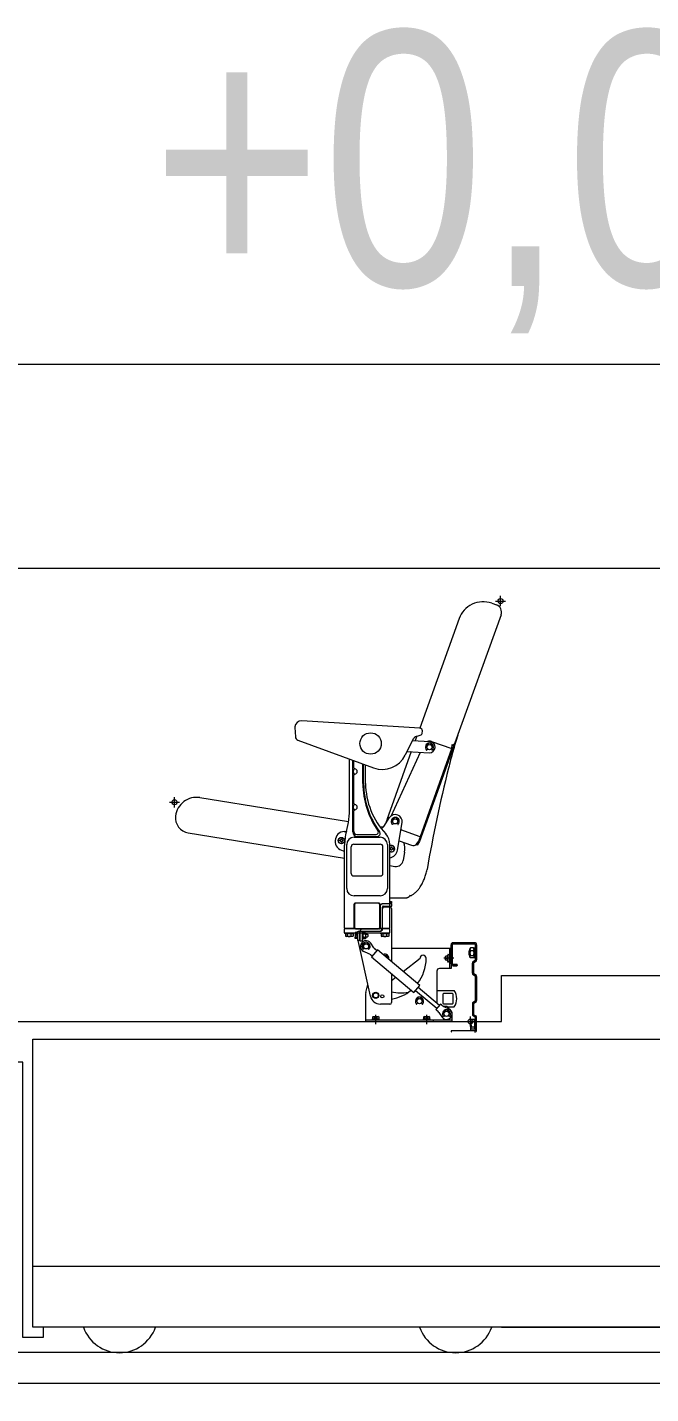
# Model space of a CAD drawing. Header units: millimetres. Extents: x 51154 to 151340, y -24069 to 30962.
# Drawn here: x 118774 to 119998, y -820 to 1862 of the extents above; entities that cross this region are included whole.
import ezdxf

# ---------------------------------------------------------------- set-up
doc = ezdxf.new("R2010")
doc.units = ezdxf.units.MM
doc.linetypes.add('IMPORT-CENTRE2', pattern=[5625, 3750, -625, 625, -625])
doc.linetypes.add('IMPORT-HIDDEN2 _5_', pattern=[952.5, 635, -317.5])
doc.layers.add('Высотные отметки', color=7, linetype='Continuous', lineweight=9)
doc.layers.add('Стены', color=7, linetype='Continuous', lineweight=9)
for name, color, linetype, lineweight, true_color in [('Ломаная-1-1', 9, 'Continuous', 9, 0x808080), ('Ломаная-1-2', 9, 'IMPORT-CENTRE2', 9, 0x808080), ('Ломаная-1-3', 9, 'IMPORT-HIDDEN2 _5_', 9, 0x808080), ('Партер_ТХ_для_Разрез_dwg _2_-1', 9, 'Continuous', 9, 0x808080)]:
    doc.layers.add(name, color=color, linetype=linetype, lineweight=lineweight, true_color=true_color)
doc.styles.add('Arial Narrow', font='ARIALN.TTF', dxfattribs={"height": 500})

# ---------------------------------------------------------------- blocks, each defined once
blk = doc.blocks.new('Партер_ТХ_для_Разрез_dwg_A$C5df4dec9-8380821-Разрез 1-1')
at = {"layer": 'Ломаная-1-1'}
for p, q in [((112085.5, 11.7), (112094.9, 8.3)), ((112092.9, 15.9), (112112.9, 15.9)), ((112102.9, 5.9), (112102.9, 25.9)), ((112021.5, -18.5), (111944.3, -233.5)), ((112103.9, -10.9), (112013.5, -262.5)), ((111944.7, -233.5), (111712.6, -219.2)), ((111949, -243.8), (111949.4, -238.8)), ((111704.7, -256.8), (111853.8, -311.3)), ((111931.7, -254.6), (111915.8, -286.7)), ((111930.2, -257.6), (111964.1, -259.7)), ((111938.6, -249.2), (111935.5, -257.9)), ((111937.5, -249.6), (111947, -246.4)), ((111962.1, -265.9), (111961.7, -265.1)), ((111964.8, -265.9), (111965.1, -265.1)), ((111806.7, -388.1), (111806.7, -294.1)), ((111927.7, -279.5), (111879.5, -413.7)), ((111887.9, -405.9), (111945.6, -280.6)), ((111919.6, -279), (111962.8, -281.7)), ((111957.6, -270.7), (111958.4, -270.7)), ((111959.5, -273.8), (111958.5, -276.3)), ((111967.3, -273.8), (111968.4, -276.3)), ((111969.2, -270.7), (111968.4, -270.7)), ((111812.7, -437.1), (111812.7, -296.3)), ((111814.7, -311.1), (111814.7, -297)), ((111832.7, -342.1), (111832.7, -303.6)), ((111834.2, -342.1), (111834.2, -304.1)), ((111837.7, -342.1), (111837.7, -305.4)), ((111814.7, -381.1), (111814.7, -326)), ((111462.9, -389), (111462.9, -369)), ((111804.4, -417.1), (111512.8, -369.9)), ((111452.9, -379), (111472.9, -379)), ((111814.7, -436.1), (111814.7, -396)), ((111872, -428.1), (111866.2, -427.1)), ((111873.5, -426.2), (111884.9, -409)), ((111890.4, -416.5), (111891.2, -416.5)), ((111892.3, -419.6), (111891.2, -422.1)), ((111894.8, -411.7), (111894.5, -410.9)), ((111897.5, -411.7), (111897.8, -410.9)), ((111900.1, -419.6), (111901.1, -422.1)), ((111900.7, -473), (111909.5, -418.7)), ((111901.9, -416.5), (111901.2, -416.5)), ((111489.9, -439.1), (111796.7, -488.8)), ((111787.3, -454.7), (111787.3, -453.5)), ((111789.8, -451), (111791, -451)), ((111793.5, -453.5), (111793.5, -454.7)), ((111796.2, -436.2), (111800.4, -436)), ((111815.4, -447.6), (111866.4, -447.6)), ((111820.7, -442.1), (111858.6, -442.1)), ((111821.7, -446.1), (111860.4, -446.1)), ((111903.7, -454.3), (111928.4, -463.2)), ((111945.2, -446.9), (111907.1, -433.2)), ((111791, -457.2), (111789.8, -457.2)), ((111794.2, -474), (111796.7, -474.4)), ((111796.7, -625.1), (111796.7, -463.1)), ((111800.9, -548.1), (111800.9, -462.1)), ((111809.8, -518.5), (111809.8, -466.2)), ((111814.9, -461.1), (111866.9, -461.1)), ((111872, -518.5), (111872, -466.2)), ((111880.9, -462.1), (111880.9, -548.1)), ((111885.7, -625.1), (111885.7, -461.5)), ((111886, -470.7), (111886, -469.5)), ((111888.5, -467), (111889.7, -467)), ((111889.7, -473.2), (111888.5, -473.2)), ((111892.2, -469.5), (111892.2, -470.7)), ((111914.3, -477), (111911.7, -493.3)), ((111885.7, -503.2), (111895.6, -504.8)), ((111814.9, -523.6), (111866.9, -523.6)), ((111866.4, -562.6), (111815.4, -562.6)), ((111815.3, -625.1), (111815.3, -579.1)), ((111815.9, -580.1), (111815.9, -624.1)), ((111864.6, -577.1), (111817.3, -577.1)), ((111865.9, -624.1), (111865.9, -580.1)), ((111866.6, -579.1), (111866.6, -625.1)), ((111885.7, -584.1), (111885.9, -584.1)), ((111888.9, -587.1), (111888.9, -691.8)), ((111797.7, -626.1), (111814.3, -626.1)), ((111812.2, -642.6), (111799.6, -642.6)), ((111803.9, -637.1), (111805.9, -635.1)), ((111805.9, -637.1), (111807.9, -635.1)), ((111817.2, -635.7), (111817.2, -645.5)), ((111822.7, -640.6), (111821.2, -639.1)), ((111822.7, -642.1), (111821.2, -640.6)), ((111831.9, -639.1), (111833.4, -640.6)), ((111831.9, -640.6), (111833.4, -642.1)), ((111867.6, -626.1), (111884.7, -626.1)), ((111882.2, -642.6), (111869.6, -642.6)), ((111873.9, -637.1), (111875.9, -635.1)), ((111875.9, -637.1), (111877.9, -635.1)), ((111847.4, -759.3), (111823.4, -650.1)), ((111833.1, -661.7), (111833.9, -661.7)), ((111835, -664.8), (111834, -667.2)), ((111837.5, -656.8), (111837.2, -656.1)), ((111840.3, -656.8), (111840.6, -656.1)), ((111842.8, -664.8), (111843.9, -667.2)), ((111844.7, -661.7), (111843.9, -661.7)), ((111854.1, -664.5), (111848, -655.5)), ((111859.9, -670.1), (111856.9, -667.6)), ((112002.4, -665.1), (112002.4, -705.1)), ((111844.4, -676.1), (111834.4, -671.7)), ((111850.9, -680.8), (111847.9, -678.3)), ((111874.2, -679.6), (111874.2, -679.5)), ((111877.3, -680.2), (111877.6, -679.5)), ((111881.7, -685.1), (111880.9, -685.1)), ((111911.7, -711), (111944.9, -685.1)), ((112010.9, -685.1), (111991.8, -685.1)), ((111994.4, -683.1), (111994.4, -687.1)), ((111995.2, -685.1), (111998.4, -685.1)), ((111998.4, -681.1), (111998.4, -689.1)), ((112002.4, -678.6), (112000.4, -678.6)), ((112000.4, -691.6), (112002.4, -691.6)), ((111888.9, -715.3), (111888.9, -772.1)), ((111888.9, -728.8), (111897.2, -722.3)), ((111977.9, -710.1), (111977.9, -771.1)), ((111838.5, -752.4), (111842.4, -736.6)), ((111935.9, -748.3), (111977.7, -783.3)), ((111941.1, -742.1), (111982.9, -777.2)), ((111977.9, -748.4), (112012.1, -748.4)), ((111885.9, -775.1), (111867, -775.1)), ((111938, -769.3), (111938.8, -769.3)), ((111939.9, -772.4), (111938.8, -774.9)), ((111942.4, -764.5), (111942.1, -763.8)), ((111945.1, -764.5), (111945.4, -763.8)), ((111947.7, -772.4), (111948.7, -774.9)), ((111949.5, -769.3), (111948.8, -769.3)), ((111989.8, -755.4), (111989.8, -773.4)), ((112008.8, -754.4), (111990.8, -754.4)), ((111990.8, -774.4), (112008.8, -774.4)), ((112009.8, -773.4), (112009.8, -755.4)), ((112047.6, -774.6), (112047.6, -794.6)), ((112049.9, -774.6), (112049.9, -794.6)), ((111857.9, -803.6), (111856.4, -805.1)), ((111857.9, -814.1), (111857.9, -796)), ((111859.4, -803.6), (111857.9, -805.1)), ((111957.9, -803.6), (111956.4, -805.1)), ((111957.9, -814.1), (111957.9, -796)), ((111959.4, -803.6), (111957.9, -805.1)), ((111960.8, -803.6), (111960.8, -800)), ((111981.6, -791.2), (111987.6, -800.2)), ((111991, -794.1), (111991.8, -794.1)), ((111991.3, -779.6), (112001.2, -784)), ((111992.9, -797.2), (111991.8, -799.6)), ((111995.4, -789.2), (111995.1, -788.5)), ((111998.1, -789.2), (111998.4, -788.5)), ((111998.7, -780.4), (112012.1, -780.4)), ((112000.7, -797.2), (112001.7, -799.6)), ((112002.5, -794.1), (112001.8, -794.1)), ((112043.9, -819.1), (112043.9, -799.1)), ((112049.5, -797.8), (112052.9, -799.8)), ((112050.7, -795.8), (112054, -797.8)), ((112053.6, -825.8), (112053.6, -801.1)), ((112055.9, -825.8), (112055.9, -801.1)), ((111837.9, -805.6), (112007.9, -805.6)), ((111970.9, -805.6), (111970.9, -809.1)), ((112005.9, -827.8), (112005.9, -829.1)), ((112052.1, -827.3), (112006.4, -827.3)), ((112033.9, -809.1), (112053.9, -809.1)), ((112043.9, -809.1), (112043.9, -827.1)), ((112053.4, -805.6), (112051.9, -805.6)), ((112051.9, -823.6), (112053.4, -823.6))]:
    blk.add_line(p, q, dxfattribs=at)
at = {"layer": 'Ломаная-1-1', "flags": 128}
for points in [[(111699.4, -230.9), (111699.3, -231.9), (111700.1, -250.5)], [(111967.5, -259.4), (112007.4, -273.7), (112008.1, -265.8), (112010.1, -265.9), (112009.4, -274.2), (111944, -456.2), (111939.3, -463), (111937.6, -461.8), (111942.2, -455.3), (112007.4, -273.7)], [(111885.7, -573.9), (111889, -573.9), (111889, -577.1), (111885.7, -577.1)], [(111885.7, -583.1), (111889.4, -583.1), (111889.4, -578.1), (111885.7, -578.1)], [(111813.6, -635.1), (111813.6, -637.1), (111798.2, -637.1), (111798.2, -635.1)], [(111798.4, -637.1), (111798.4, -641.9), (111799.6, -642.6), (111802.2, -641.9), (111802.2, -637.1)], [(111813.4, -637.1), (111813.4, -641.9), (111812.2, -642.6), (111809.7, -641.9), (111809.7, -637.1)], [(111817.5, -635.1), (111817.2, -635.7), (111817.7, -637.7), (111821.2, -637.7)], [(111821.2, -646.3), (111817.7, -646.3), (111817.2, -645.5), (111817.7, -643.4), (111821.2, -643.4)], [(111821.2, -635.1), (111821.2, -646.7), (111822.7, -646.7)], [(111825.9, -635.1), (111825.9, -650.1), (111822.7, -650.1), (111822.7, -635.1)], [(111826.9, -635.1), (111826.9, -650.6), (111831.9, -650.6), (111831.9, -635.1)], [(111831.9, -646.7), (111833.4, -646.7), (111833.4, -635.1)], [(111833.4, -634.8), (111837.9, -634.8), (111838.1, -635.1), (111838.4, -635.7), (111837.9, -637.7), (111833.4, -637.7)], [(111833.4, -646.3), (111837.9, -646.3), (111838.4, -645.5), (111838.4, -635.7)], [(111833.4, -643.4), (111837.9, -643.4), (111838.4, -645.5), (111837.9, -643.4)], [(111838.4, -637.6), (111841.2, -637.6), (111842.2, -638.6), (111842.2, -642.6), (111841.2, -643.6), (111838.4, -643.6)], [(111883.6, -635.1), (111883.6, -637.1), (111868.2, -637.1), (111868.2, -635.1)], [(111868.4, -637.1), (111868.4, -641.9), (111869.6, -642.6), (111872.2, -641.9), (111872.2, -637.1)], [(111883.4, -637.1), (111883.4, -641.9), (111882.2, -642.6), (111879.7, -641.9), (111879.7, -637.1)], [(111888.9, -665.1), (112005.9, -665.1), (112005.9, -705.1), (111982.9, -705.1)], [(111999.4, -679.1), (111998.4, -681.1), (111995.2, -681.1)], [(111999.4, -691.1), (111998.4, -689.1), (111995.2, -689.1)], [(111837.9, -757.2), (111837.9, -809.1), (112007.9, -809.1), (112007.9, -793.7)], [(111987.8, -777.4), (111984.8, -774.9), (111975.8, -785.6), (111978.8, -788.1)], [(111851.8, -805.1), (111851.8, -803.6), (111864, -803.6), (111864, -805.1)], [(111852.2, -803.6), (111852.2, -800), (111853, -799.6), (111855, -800), (111855, -803.6)], [(111853, -799.6), (111862.8, -799.6), (111863.7, -800), (111863.7, -803.6)], [(111860.8, -803.6), (111860.8, -800), (111862.8, -799.6), (111860.8, -800)], [(111951.8, -805.1), (111951.8, -803.6), (111964, -803.6), (111964, -805.1)], [(111952.2, -803.6), (111952.2, -800), (111953, -799.6)], [(111955, -803.6), (111955, -800), (111953, -799.6), (111962.8, -799.6), (111960.8, -800), (111962.8, -799.6), (111963.7, -800), (111963.7, -803.6)], [(112005, -786.6), (111997.9, -779.6), (111991.2, -779.6)], [(112051.9, -809.7), (112045.8, -809.7), (112044.9, -806.3), (112045.8, -804.8), (112051.9, -804.8), (112051.9, -824.4), (112045.8, -824.4), (112044.9, -822.8), (112044.9, -806.3)], [(112044.9, -822.8), (112045.8, -819.5), (112051.9, -819.5)]]:
    blk.add_lwpolyline(points, dxfattribs=at)
for points in [[(111795.9, -627.1), (111795.9, -635.1), (111885.9, -635.1), (111885.9, -627.1)], [(111849.6, -682.4), (111932.7, -752.1), (111944.3, -738.3), (111861.2, -668.6)], [(112005.9, -695.8), (112005.9, -658.4)], [(112008.2, -695.8), (112008.2, -658.4)], [(112009.7, -654.6), (112052.1, -654.6)], [(112009.7, -656.9), (112052.1, -656.9)], [(112041.1, -678.6), (112041.1, -670.6), (112042.1, -669.6), (112042.9, -669.6), (112042.1, -669.6), (112041.1, -670.6)], [(112050, -679.5), (112050.9, -682.8), (112050, -684.4), (112043.8, -684.4), (112042.9, -682.8), (112042.9, -666.3), (112043.8, -669.7), (112050, -669.7), (112050.9, -666.3), (112050, -664.8), (112043.8, -664.8), (112042.9, -666.3), (112042.9, -682.8), (112043.8, -679.5)], [(112042.9, -666.3), (112043.8, -669.7), (112050, -669.7), (112050.9, -666.3), (112050, -664.8), (112043.8, -664.8)], [(112050.9, -683.8), (112053.4, -683.8), (112050.9, -683.8), (112050.9, -665.4), (112053.4, -665.4), (112050.9, -665.4)], [(112053.6, -658.4), (112053.6, -688)], [(112055.9, -658.4), (112055.9, -688)], [(111999.4, -677.6), (111999.4, -692.6), (112000.4, -692.6), (112000.4, -677.6)], [(112042.1, -679.6), (112042.9, -679.6), (112042.1, -679.6), (112041.1, -678.6)], [(112050.9, -682.8), (112050, -684.4), (112043.8, -684.4), (112042.9, -682.8), (112043.8, -679.5), (112050, -679.5)], [(112047.6, -714.6), (112047.6, -694.6)], [(112052.9, -689.3), (112049.5, -691.3)], [(112049.9, -714.6), (112049.9, -694.6)], [(112054, -691.3), (112050.7, -693.3)], [(112050.9, -672.1), (112053.4, -674.6)], [(112050.9, -674.6), (112053.4, -677.1)], [(112017.4, -697.3), (112009.7, -697.3)], [(112017.4, -699.6), (112009.7, -699.6)], [(112017.9, -699.1), (112017.9, -697.8)], [(112052.9, -719.8), (112049.5, -717.8)], [(112054, -717.8), (112050.7, -715.8)], [(112053.6, -721.1), (112053.6, -768)], [(112055.9, -721.1), (112055.9, -768)], [(111862.9, -760.7), (111857.9, -763.6), (111852.9, -760.7), (111852.9, -755), (111857.9, -752.1), (111862.9, -755)], [(112052.9, -769.3), (112049.5, -771.3)], [(112054, -771.3), (112050.7, -773.3)]]:
    blk.add_lwpolyline(points, close=True, dxfattribs=at)
at = {"layer": 'Ломаная-1-1'}
for centre, radius in [((112102.9, 15.9), 5), ((111847.7, -263.6), 21), ((111963.4, -270.7), 5), ((111462.9, -379), 5), ((111896.2, -416.5), 5), ((111790.4, -454.1), 6.2), ((111790.4, -454.1), 5.88), ((111838.9, -661.7), 5), ((111857.9, -757.9), 6.1), ((111857.9, -757.9), 5), ((111870.7, -759.9), 3.1), ((111943.8, -769.3), 5), ((111996.8, -794.1), 5), ((112043.9, -809.1), 5)]:
    blk.add_circle(centre, radius, dxfattribs=at)
for centre, radius, start, end in [((112068.6, -35.4), 50, 70.2389, 160.2389), ((112089.8, -5.8), 15, 340.2389, 70.2389), ((111711.8, -231.6), 12.5, 86.4594, 176.4594), ((111944.4, -238.5), 5, 356.4594, 86.4594), ((111707.1, -250.2), 7, 182.4594, 249.9164), ((111940.7, -259.1), 10, 108.2608, 153.5273), ((111946.1, -243.6), 3, 288.2608, 356.4594), ((111963.4, -270.7), 8, 314.3628, 225.6372), ((111963.4, -270.7), 6.2, 110.7491, 176.0454), ((111963.4, -270.7), 12, 70.2389, 110.0325), ((111961.4, -265.3), 0.4, 22.7577, 110.7491), ((111963.4, -270.7), 11, 266.476, 86.476), ((111965.5, -265.3), 0.4, 69.2509, 157.2423), ((111963.4, -270.7), 6.2, 3.9546, 69.2509), ((112008.8, -260.9), 5, 270.3324, 340.2389), ((111871, -264.4), 50, 249.9164, 333.5273), ((111957.6, -270.3), 0.4, 176.0454, 270), ((111958.1, -276.1), 0.4, 225.6372, 337.2423), ((111968.7, -276.1), 0.4, 202.7577, 314.3628), ((111969.2, -270.3), 0.4, 270, 3.9546), ((111831.9, -318.3), 18, 165.4619, 196.4847), ((111817.2, -311.1), 2.5, 180, 266.1774), ((111816.7, -318.6), 5, 273.8226, 86.1774), ((111817.2, -326), 2.5, 93.8226, 180), ((111994.2, -341.8), 161.5, 180.0933, 215.2308), ((111994.2, -341.8), 160, 180.0933, 216.2942), ((111987.6, -339), 150, 181.1497, 222.8476), ((111506.2, -410.8), 41.5, 80.798, 173.2899), ((111626.7, -388.9), 180, 344.6396, 0.2654), ((111831.9, -388.3), 18, 165.4619, 196.4847), ((111817.2, -381.1), 2.5, 180, 266.1774), ((111817.2, -396), 2.5, 93.8226, 180), ((111816.7, -388.6), 5, 273.8226, 86.1774), ((111494.7, -409.5), 30, 173.2899, 260.798), ((111861, -417.9), 15, 301.7028, 326.3235), ((111907.7, -423.9), 30, 160.2389, 171.2397), ((111896.2, -416.5), 13.5, 350.798, 146.3235), ((111896.2, -416.5), 8, 314.3628, 225.6372), ((111896.2, -416.5), 6.2, 110.7491, 176.0454), ((111890.4, -416.1), 0.4, 176.0454, 270), ((111890.8, -422), 0.4, 225.6372, 337.2423), ((111894.1, -411.1), 0.4, 22.7577, 110.7491), ((111898.2, -411.1), 0.4, 69.2509, 157.2423), ((111896.2, -416.5), 6.2, 3.9546, 69.2509), ((111901.5, -422), 0.4, 202.7577, 314.3628), ((111901.9, -416.1), 0.4, 270, 3.9546), ((111797.2, -455.2), 19, 92.9046, 260.798), ((111787.3, -451), 2.5, 270, 0), ((111787.3, -457.2), 2.5, 0, 90), ((111793.5, -451), 2.5, 180, 270), ((111793.5, -457.2), 2.5, 90, 180), ((111896.7, -463.1), 100, 164.6396, 180), ((111815.4, -462.1), 14.5, 90, 180), ((111821.7, -437.1), 9, 180, 270), ((111820.7, -436.1), 6, 180, 270), ((111858.6, -437.6), 4.5, 270, 35.2308), ((111860.4, -440.1), 6, 270, 36.2942), ((111866.4, -462.1), 14.5, 0, 90), ((111855.7, -461.5), 30, 360, 42.8476), ((111814.9, -466.2), 5.1, 90, 180), ((111866.9, -466.2), 5.1, 0, 90), ((111889.1, -470.1), 6.2, 236.0931, 123.9069), ((111889.1, -470.1), 5.88, 233.9889, 126.0111), ((111882.9, -470.1), 18, 278.7173, 350.798), ((111886, -467), 2.5, 270, 0), ((111886, -473.2), 2.5, 0, 90), ((111892.2, -467), 2.5, 180, 270), ((111892.2, -473.2), 2.5, 90, 180), ((111873.4, -470.3), 41.5, 350.798, 17.8877), ((111931.8, -453.8), 10, 250.2389, 305.9877), ((111897.9, -491), 14, 260.798, 350.798), ((111814.9, -518.5), 5.1, 180, 270), ((111866.9, -518.5), 5.1, 270, 360), ((111815.4, -548.1), 14.5, 180, 270), ((111866.4, -548.1), 14.5, 270, 360), ((111817.3, -579.1), 2, 90, 180), ((111818.9, -580.1), 3, 90, 180), ((111862.9, -580.1), 3, 0, 90), ((111864.6, -579.1), 2, 0, 90), ((111885.9, -587.1), 3, 0, 90), ((111797.7, -625.1), 1, 180, 270), ((111805.9, -632.1), 10.5, 249.065, 290.935), ((111814.3, -625.1), 1, 270, 0), ((111818.9, -624.1), 3, 180, 270), ((111825.9, -640.6), 8.67, 160.6265, 199.3735), ((111829.7, -640.6), 8.67, 340.6265, 19.3735), ((111862.9, -624.1), 3, 270, 0), ((111867.6, -625.1), 1, 180, 270), ((111875.9, -632.1), 10.5, 249.065, 290.935), ((111884.7, -625.1), 1, 270, 0), ((111838.9, -661.7), 11, 34.0174, 246.0067), ((111838.9, -661.7), 8, 314.3628, 225.6372), ((111838.9, -661.7), 6.2, 110.7491, 176.0454), ((111833.1, -661.3), 0.4, 176.0454, 270), ((111833.6, -667.1), 0.4, 225.6372, 337.2423), ((111836.9, -656.2), 0.4, 22.7577, 110.7491), ((111841, -656.2), 0.4, 69.2509, 157.2423), ((111838.9, -661.7), 6.2, 3.9546, 69.2509), ((111844.2, -667.1), 0.4, 202.7577, 314.3628), ((111844.7, -661.3), 0.4, 270, 3.9546), ((111866.5, -656.1), 15, 214.0174, 230.0121), ((112009.7, -658.4), 3.8, 90, 180), ((112009.7, -658.4), 3.8, 90, 180), ((112009.7, -658.4), 1.5, 90, 180), ((112009.7, -658.4), 1.5, 90, 180), ((112056.8, -674.6), 13.9, 159.3001, 200.6999), ((112056.8, -674.6), 13.9, 159.3001, 200.6999), ((112037, -674.6), 13.9, 339.3001, 20.6999), ((112037, -674.6), 13.9, 339.3001, 20.6999), ((112052.1, -658.4), 3.8, 0, 90), ((112052.1, -658.4), 3.8, 0, 90), ((112052.1, -658.4), 1.5, 0, 90), ((112052.1, -658.4), 1.5, 0, 90), ((111838.3, -689.8), 15, 50.0121, 66.0067), ((111875.9, -685.1), 8, 343.2115, 116.8127), ((111873.8, -679.6), 0.4, 22.7577, 87.7552), ((111875.9, -685.1), 5, 359.0838, 100.9404), ((111878, -679.6), 0.4, 69.2509, 157.2423), ((111875.9, -685.1), 6.2, 3.9546, 69.2509), ((111881.7, -684.7), 0.4, 270, 3.9546), ((111875.9, -685.1), 81, 322.2437, 360), ((111950.9, -685.1), 6, 0, 180), ((111997.4, -683.1), 3.04, 138.8879, 221.1121), ((111997.4, -687.1), 3.04, 138.8879, 221.1121), ((112009.7, -695.8), 3.8, 180, 270), ((112009.7, -695.8), 3.8, 180, 270), ((112009.7, -695.8), 1.5, 180, 270), ((112009.7, -695.8), 1.5, 180, 270), ((112051.4, -694.6), 3.8, 120, 180), ((112051.4, -694.6), 3.8, 120, 180), ((112051.4, -694.6), 1.5, 120, 180), ((112051.4, -694.6), 1.5, 120, 180), ((112052.1, -688), 1.5, 300, 0), ((112052.1, -688), 1.5, 300, 0), ((112052.1, -688), 3.8, 300, 0), ((112052.1, -688), 3.8, 300, 0), ((111982.9, -710.1), 5, 90, 180), ((112017.4, -697.8), 0.5, 0, 90), ((112017.4, -697.8), 0.5, 0, 90), ((112017.4, -699.1), 0.5, 270, 0), ((112017.4, -699.1), 0.5, 270, 0), ((112051.4, -714.6), 3.8, 180, 240), ((112051.4, -714.6), 3.8, 180, 240), ((112051.4, -714.6), 1.5, 180, 240), ((112051.4, -714.6), 1.5, 180, 240), ((112052.1, -721.1), 1.5, 0, 60), ((112052.1, -721.1), 1.5, 0, 60), ((112052.1, -721.1), 3.8, 0, 60), ((112052.1, -721.1), 3.8, 0, 60), ((111875.9, -685.1), 81, 279.2356, 309.4511), ((111907.8, -673), 80, 256.3642, 280.0898), ((111986.8, -764.4), 30, 327.769, 32.231), ((111857.9, -757.2), 20, 166, 180), ((111867, -755.1), 20, 192.4, 270), ((111885.9, -772.1), 3, 270, 0), ((111943.8, -769.3), 8, 314.3628, 225.6372), ((111943.8, -769.3), 6.2, 110.7491, 176.0454), ((111938, -768.9), 0.4, 176.0454, 270), ((111938.4, -774.8), 0.4, 225.6372, 337.2423), ((111941.7, -763.9), 0.4, 22.7577, 110.7491), ((111945.8, -763.9), 0.4, 69.2509, 157.2423), ((111943.8, -769.3), 6.2, 3.9546, 69.2509), ((111949.1, -774.8), 0.4, 202.7577, 314.3628), ((111949.5, -768.9), 0.4, 270, 3.9546), ((111986.4, -771.1), 8.5, 180, 195.0326), ((111997.4, -765.9), 15, 230.0121, 246.0067), ((111990.8, -755.4), 1, 90, 180), ((111990.8, -773.4), 1, 180, 270), ((112008.8, -755.4), 1, 0, 90), ((112008.8, -773.4), 1, 270, 0), ((112051.4, -774.6), 3.8, 120, 180), ((112051.4, -774.6), 3.8, 120, 180), ((112051.4, -774.6), 1.5, 120, 180), ((112051.4, -774.6), 1.5, 120, 180), ((112052.1, -768), 1.5, 300, 0), ((112052.1, -768), 1.5, 300, 0), ((112052.1, -768), 3.8, 300, 0), ((112052.1, -768), 3.8, 300, 0), ((111857.9, -808.2), 8.67, 70.6265, 109.3735), ((111957.9, -808.2), 8.67, 70.6265, 109.3735), ((111969.1, -799.6), 15, 34.0174, 50.0121), ((111996.8, -794.1), 11, 214.0174, 66.0067), ((111996.8, -794.1), 8, 314.3628, 225.6372), ((111996.8, -794.1), 6.2, 110.7491, 176.0454), ((111991, -793.7), 0.4, 176.0454, 270), ((111994.7, -788.6), 0.4, 22.7577, 110.7491), ((111998.8, -788.6), 0.4, 69.2509, 157.2423), ((111996.8, -794.1), 6.2, 3.9546, 69.2509), ((112002.5, -793.7), 0.4, 270, 3.9546), ((111997.9, -793.7), 10, 0, 45), ((112051.4, -794.6), 3.8, 180, 240), ((112051.4, -794.6), 1.5, 180, 240), ((112052.1, -801.1), 1.5, 0, 60), ((112052.1, -801.1), 3.8, 0, 60), ((112006.4, -827.8), 0.5, 90, 180), ((112006.4, -829.1), 0.5, 180, 270), ((112058.8, -814.6), 13.9, 159.3001, 200.6999), ((112052.1, -825.8), 1.5, 270, 0), ((112052.1, -825.8), 3.8, 270, 0)]:
    blk.add_arc(centre, radius, start, end, dxfattribs=at)
at = {"layer": 'Ломаная-1-2'}
for p, q in [((111927, -562.6), (111925, -562.1)), ((111885.7, -566.5), (111916.8, -566.5))]:
    blk.add_line(p, q, dxfattribs=at)
for centre, radius, start, end in [((112920.8, -535.7), 946.8, 162.2759, 166.3405), ((114602.2, -965.1), 2682.2, 165.9081, 170.2566), ((111859.1, -491), 101.6, 328.1682, 348.5489), ((111916.8, -556.5), 10, 270.05, 325.7988), ((111900.8, -517.3), 52.3, 299.9398, 328.5624)]:
    blk.add_arc(centre, radius, start, end, dxfattribs=at)
at = {"layer": 'Ломаная-1-3'}
for p, q in [((111815.9, -580.1), (111815.9, -624.1)), ((111862.9, -577.1), (111818.9, -577.1)), ((111865.9, -624.1), (111865.9, -580.1)), ((111865.9, -584.6), (111865.9, -625.6)), ((111870.9, -625.6), (111870.9, -584.6)), ((111885.7, -578.1), (111872.4, -578.1)), ((111872.4, -583.1), (111885.7, -583.1)), ((111818.9, -627.1), (111862.9, -627.1)), ((111822.7, -635.1), (111822.7, -633.1)), ((111825.9, -633.1), (111825.9, -635.1)), ((111826.9, -633.6), (111826.9, -635.1)), ((111831.9, -635.1), (111831.9, -633.6)), ((111864.4, -627.1), (111833.4, -627.1)), ((111833.4, -632.1), (111864.4, -632.1))]:
    blk.add_line(p, q, dxfattribs=at)
at = {"layer": 'Ломаная-1-3', "flags": 128}
for points in [[(111823.4, -650.1), (111821, -638.9), (111820.9, -638.3), (111820.9, -635.1), (111821.7, -633.1), (111823.9, -632.1), (111867.9, -632.1), (111870.9, -629.1), (111870.9, -587.1), (111873.9, -584.1), (111885.7, -584.1)], [(111821.2, -634.8), (111817.7, -634.8), (111817.5, -635.1)], [(111822.7, -634.5), (111821.2, -634.5), (111821.2, -635.1)], [(111831.9, -634.5), (111833.4, -634.5), (111833.4, -635.1)]]:
    blk.add_lwpolyline(points, dxfattribs=at)
at = {"layer": 'Ломаная-1-3'}
for centre, radius, start, end in [((111818.9, -580.1), 3, 90, 180), ((111862.9, -580.1), 3, 0, 90), ((111872.4, -584.6), 6.5, 90, 180), ((111872.4, -584.6), 1.5, 90, 180), ((111818.9, -624.1), 3, 180, 270), ((111833.4, -633.6), 6.5, 90, 175.5883), ((111833.4, -633.6), 6.5, 175.5883, 180), ((111833.4, -633.6), 1.5, 160.5288, 180), ((111833.4, -633.6), 1.5, 90, 160.5288), ((111862.9, -624.1), 3, 270, 0), ((111864.4, -625.6), 6.5, 270, 360), ((111864.4, -625.6), 1.5, 270, 0)]:
    blk.add_arc(centre, radius, start, end, dxfattribs=at)
blk = doc.blocks.new('Партер_ТХ_для_Разрез_dwg_A$Cc3b9c139-8380827-Разрез 1-1')
at = {"layer": 'Ломаная-1-1'}
blk.add_line((114989.8, -799.1), (120049.8, -799.1), dxfattribs=at)
at = {"layer": 'Ломаная-1-1', "flags": 128}
blk.add_lwpolyline([(120049.8, -739), (114989.8, -739), (114989.8, -889.1), (120049.8, -889.1), (120049.8, -739), (120074.8, -739), (120074.8, -889), (120049.8, -889)], close=True, dxfattribs=at)
blk = doc.blocks.new('Партер_ТХ_для_Разрез_dwg _2_-8380805-Разрез 1-1')
at = {"layer": 'Ломаная-1-1'}
blk.add_line((118784.7, -569.3), (120074.7, -569.3), dxfattribs=at)
at = {"layer": 'Ломаная-1-1', "flags": 128}
for points in [[(118804.7, -689.3), (118804.7, -709.3), (118764.7, -709.3), (118764.7, -169.2), (118754.7, -169.2), (118754.7, -89.2), (119704.7, -89.2), (119704.7, 0.8), (120074.7, 0.8), (120074.7, -689.3)], [(119704.7, -689.3), (120074.7, -689.3), (118784.7, -689.3), (118784.7, -124.2), (120074.7, -124.2)]]:
    blk.add_lwpolyline(points, dxfattribs=at)
at = {"layer": 'Ломаная-1-1'}
for centre in [(118954.7, -664.3), (119614.7, -664.3)]:
    blk.add_arc(centre, 75, 199.4712, 340.5288, dxfattribs=at)
for name, p in [('Партер_ТХ_для_Разрез_dwg_A$C5df4dec9-8380821-Разрез 1-1', (7599.9, 719.9)), ('Партер_ТХ_для_Разрез_dwg_A$Cc3b9c139-8380827-Разрез 1-1', (0, 0))]:
    blk.add_blockref(name, p)
blk = doc.blocks.new('Высотные отметки - Высотная отметка - Стрелка-4455449-Разрез 1-1')
at = {"layer": 'Высотные отметки'}
blk.add_line((148287, 1200), (151287, 1200), dxfattribs=at)

msp = doc.modelspace()

# ---------------------------------------------------------------- linework, layer by layer
at = {"layer": 'Стены'}
msp.add_line((120123.5, 800), (108731.6, 800), dxfattribs=at)

# ---------------------------------------------------------------- block references
at = {"layer": 'Высотные отметки', "extrusion": (0, 0, -1)}
msp.add_blockref('Высотные отметки - Высотная отметка - Стрелка-4455449-Разрез 1-1', (-269587.8, 0), dxfattribs=at)
at = {"layer": 'Партер_ТХ_для_Разрез_dwg _2_-1'}
msp.add_blockref('Партер_ТХ_для_Разрез_dwg _2_-8380805-Разрез 1-1', (0, 0), dxfattribs=at)

# ---------------------------------------------------------------- texts
at = {"layer": 'Высотные отметки', "insert": (119018.1, 1854.3), "char_height": 500, "width": 2118.479, "attachment_point": 1, "line_spacing_factor": 0.974696, "style": 'Arial Narrow'}
msp.add_mtext('+0,000', dxfattribs=at)

doc.saveas('drawing.dxf')
